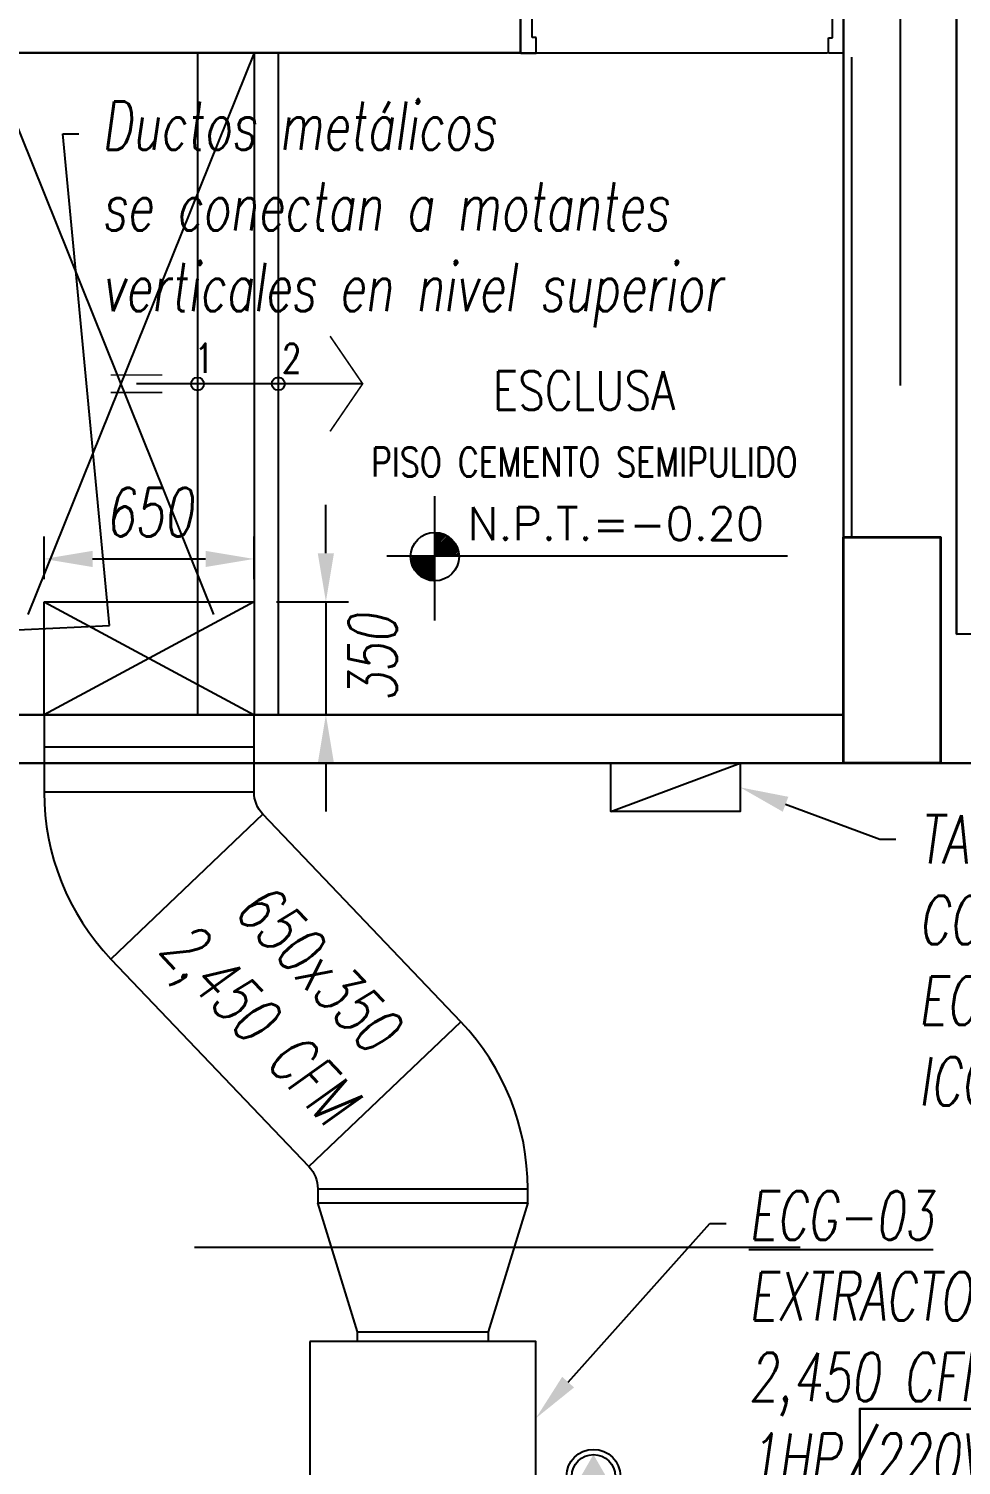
# Model space of a CAD drawing. Extents: x 226317 to 226469, y 8188101 to 8188260.
# Drawn here: x 226393.155 to 226396.042, y 8188240.735 to 8188245.185 of the extents above; entities that cross this region are included whole.
import ezdxf
from ezdxf import colors
from ezdxf.entities.mleader import LeaderData, LeaderLine
from ezdxf.enums import TextEntityAlignment as Align
from ezdxf.math import Vec2, Vec3

# ---------------------------------------------------------------- set-up
doc = ezdxf.new("R2010")
doc.units = 0
doc.header["$LTSCALE"] = 15
doc.header["$PDMODE"] = 3
for name, pattern in [('CENTER', [2, 1.25, -0.25, 0.25, -0.25]), ('HIDDEN2', [0.1875, 0.125, -0.0625]), ('PHANTOM', [2.5, 1.25, -0.25, 0.25, -0.25, 0.25, -0.25]), ('PHANTOM2', [1.25, 0.625, -0.125, 0.125, -0.125, 0.125, -0.125])]:
    doc.linetypes.add(name, pattern=pattern)
doc.layers.get('0').update_dxf_attribs({"color": 250})
doc.layers.get('DEFPOINTS').update_dxf_attribs({"color": 250})
for name, color, linetype in [('A-EJES', 250, 'PHANTOM'), ('A-LINEAS', 250, 'Continuous'), ('A-MURO BAJO', 250, 'Continuous'), ('A-NIVELES-NPT', 252, 'Continuous'), ('A-PROYECCIONES', 250, 'HIDDEN2'), ('A-PUERTAS', 250, 'Continuous'), ('A-TEXTO-ACABADO PISO', 250, 'Continuous'), ('A-TEXTO-AMBIENTES', 252, 'Continuous'), ('A-TEXTO-INDICACIONES', 250, 'Continuous'), ('A_50_CortesElev', 250, 'CENTER'), ('L12 Texto', 12, 'Continuous'), ('L3 Equipos y Ductos', 160, 'Continuous'), ('L4 Linea mediana', 191, 'Continuous'), ('L6 Linea fina', 141, 'Continuous')]:
    doc.layers.add(name, color=color, linetype=linetype)
doc.layers.add('A-ESTRUCTURA-PLACAS', color=252, linetype='Continuous', lineweight=35)
doc.layers.add('A-MUROS', color=252, linetype='Continuous', lineweight=30)
doc.styles.add('JNV ING', font='romans.shx', dxfattribs={"width": 0.7, "oblique": 8, "height": 0.15})
doc.styles.add('R80', font='romans.shx', dxfattribs={"width": 0.8, "oblique": 15, "height": 0.1})
doc.styles.add('ROMANS', font='romans.shx', dxfattribs={"width": 0.8})
doc.dimstyles.new('JNV ING.', dxfattribs={"dimtxt": 0.15, "dimasz": 0.15, "dimexe": 0.07, "dimexo": 0.07, "dimgap": 0.07, "dimtad": 2, "dimtoh": 1, "dimdec": 0, "dimlfac": 1000, "dimzin": 0, "dimdsep": 46, "dimtxsty": 'JNV ING', "dimcen": 3, "dimdle": 0.05, "dimclrd": 256, "dimclre": 256, "dimclrt": 12, "dimadec": 0, "dimazin": 0, "dimtfac": 1, "dimtdec": 0, "dimtix": 1, "dimtmove": 2, "dimatfit": 3, "dimfxl": 1, "dimtolj": 1, "dimtzin": 0, "dimarcsym": 0})

# ---------------------------------------------------------------- blocks, each defined once
blk = doc.blocks.new('EJES 1P')
at = {"layer": 'A-EJES', "linetype": 'PHANTOM2'}
blk.add_lwpolyline([(48.7843, 5.3453), (48.7843, -4.1582)], dxfattribs=at)
blk = doc.blocks.new('A$C5E423DB2')
at = {"layer": 'A-PUERTAS'}
for p, q in [((0.0381, 0.1), (0.0381, 0.8)), ((0.0381, 0.8), (0.0731, 0.8)), ((0.0731, 0.8), (0.0731, 0.1)), ((0.0381, 0.1), (0.0731, 0.1))]:
    blk.add_line(p, q, dxfattribs=at)
at = {"layer": 'A-PUERTAS', "linetype": 'Continuous'}
for p, q in [((0, 0), (0, 0.1)), ((0, 0.1), (0.0281, 0.1)), ((0.0281, 0.0381), (0.0281, 0.1)), ((0.8, 0.1), (0.7719, 0.1)), ((0.7719, 0.0381), (0.7719, 0.1)), ((0.8, 0), (0.8, 0.1)), ((0.0381, 0.0381), (0.0281, 0.0381)), ((0.0381, 0), (0.0381, 0.0381)), ((0.7619, 0), (0.7619, 0.0381)), ((0.7619, 0.0381), (0.7719, 0.0381)), ((0, 0), (0.0381, 0)), ((0.8, 0), (0.7619, 0))]:
    blk.add_line(p, q, dxfattribs=at)
blk.add_arc((0.0366, 0.0793), 0.7216, 1.6403, 87.0968, dxfattribs=at)
blk = doc.blocks.new('Cortes-Elev.')
at = {"layer": 'A_50_CortesElev', "linetype": 'CENTER', "ltscale": 0.5}
blk.add_lwpolyline([(103.9309, 28.3545), (-19.0944, 28.3545)], dxfattribs=at)
blk = doc.blocks.new('SIM NIVEL PLANTA')
at = {"linetype": 'Continuous'}
h = blk.add_hatch(dxfattribs=at)
h.set_pattern_fill('_USER', color=256, scale=0.099996, angle=45, style=0, pattern_type=0)
h.set_pattern_definition([(45, (35396.10581, 26516.4892), (-0.0707080889, 0.0707080889), [])])
h.paths.add_polyline_path([(-17.032, 0), (-15.532, 0, 0.409209), (-17.032, 1.474)])
h.paths.add_polyline_path([(-18.532, 0, 0.419236), (-17.032, -1.526), (-17.032, 0)])
for p, q in [((-17.032, -3.975), (-17.032, 3.716)), ((4.813, 0), (-20, 0))]:
    blk.add_line(p, q)
blk.add_circle((-17.032, -0.026), 1.5, dxfattribs=at)
at = {"style": 'R80'}
blk.add_attdef('N.P.T.+0.00', text='', height=2.03, dxfattribs=at).set_placement((-5.827, 2.015), align=Align.MIDDLE_CENTER)
blk = doc.blocks.new('PTO ELECT')
at = {"layer": 'L4 Linea mediana', "ltscale": 1.5}
blk.add_circle((-0.6859, 0.0891), 0.0833, dxfattribs=at)
at = {"layer": 'L6 Linea fina', "ltscale": 1.5}
blk.add_circle((-0.6859, 0.0891), 0.0671, dxfattribs=at)
blk.add_solid([(-0.6278, 0.0555), (-0.744, 0.0555), (-0.6278, 0.0555), (-0.6859, 0.1562)], dxfattribs=at)
blk = doc.blocks.new('*D111')
at = {"layer": 'DEFPOINTS', "color": 0, "transparency": 16777216}
for p in [(226393.8521, 8188243.5423), (226393.2021, 8188243.4098), (226393.8521, 8188243.4098)]:
    blk.add_point(p, dxfattribs=at)
at = {"layer": 'L6 Linea fina', "lineweight": -2, "transparency": 16777216}
for p, q in [((226393.2021, 8188243.4798), (226393.2021, 8188243.6123)), ((226393.8521, 8188243.4798), (226393.8521, 8188243.6123)), ((226393.3521, 8188243.5423), (226393.7021, 8188243.5423))]:
    blk.add_line(p, q, dxfattribs=at)
at = {"layer": 'L6 Linea fina', "transparency": 16777216}
for points in [[(226393.3521, 8188243.5673), (226393.3521, 8188243.5173), (226393.2021, 8188243.5423)], [(226393.7021, 8188243.5673), (226393.7021, 8188243.5173), (226393.8521, 8188243.5423)]]:
    blk.add_solid(points, dxfattribs=at)
at = {"layer": 'L6 Linea fina', "color": 12, "transparency": 16777216, "insert": (226393.5271, 8188243.6873), "char_height": 0.15, "attachment_point": 5, "style": 'JNV ING'}
blk.add_mtext('\\A1;650', dxfattribs=at)
blk = doc.blocks.new('*D128')
at = {"layer": 'DEFPOINTS', "color": 0, "transparency": 16777216}
for p in [(2.2006, -4.8998), (2.2006, -5.2498), (2.423, -5.2498)]:
    blk.add_point(p, dxfattribs=at)
at = {"layer": 'L6 Linea fina', "lineweight": -2, "transparency": 16777216}
for p, q in [((2.423, -4.7498), (2.423, -4.5998)), ((2.2706, -4.8998), (2.493, -4.8998)), ((2.423, -4.8998), (2.423, -5.2498)), ((2.2706, -5.2498), (2.493, -5.2498)), ((2.423, -5.3998), (2.423, -5.5498))]:
    blk.add_line(p, q, dxfattribs=at)
at = {"layer": 'L6 Linea fina', "transparency": 16777216}
for points in [[(2.398, -4.7498), (2.448, -4.7498), (2.423, -4.8998)], [(2.398, -5.3998), (2.448, -5.3998), (2.423, -5.2498)]]:
    blk.add_solid(points, dxfattribs=at)
at = {"layer": 'L6 Linea fina', "color": 12, "transparency": 16777216, "insert": (2.568, -5.0748), "char_height": 0.15, "attachment_point": 5, "rotation": 90, "style": 'JNV ING'}
blk.add_mtext('\\A1;350', dxfattribs=at)
blk = doc.blocks.new('A$C9a7b12d3')
at = {"layer": 'L3 Equipos y Ductos'}
for points in [[(1.5506, -4.8998), (2.2006, -4.8998), (2.2006, -5.2498), (1.5506, -5.2498)], [(2.373, -7.1917), (2.373, -8.0417), (3.073, -8.0417), (3.073, -7.1917)]]:
    blk.add_lwpolyline(points, close=True, dxfattribs=at)
for points in [[(1.5506, -4.8998), (2.2006, -5.2498)], [(2.2006, -4.8998), (1.5506, -5.2498)], [(1.5506, -5.2498), (1.5506, -5.3498), (2.2006, -5.3498), (2.2006, -5.2498)], [(2.2006, -5.4894), (1.5506, -5.4894)], [(2.2282, -5.5583), (1.7576, -6.0068)], [(2.3704, -6.6498), (2.841, -6.2013)], [(2.398, -6.7188), (3.048, -6.7188)], [(2.521, -7.1617), (2.398, -6.7617), (3.048, -6.7617), (2.925, -7.1617)], [(2.521, -7.1917), (2.521, -7.1617), (2.925, -7.1617), (2.925, -7.1917)]]:
    blk.add_lwpolyline(points, dxfattribs=at)
for points in [[(1.5506, -5.3498), (1.5506, -5.4894, 0.192672), (1.7576, -6.0068), (2.3704, -6.6498, -0.192672), (2.398, -6.7188), (2.398, -6.7617)], [(3.048, -6.7617), (3.048, -6.7188, 0.192672), (2.841, -6.2013), (2.2282, -5.5583, -0.192672), (2.2006, -5.4894), (2.2006, -5.3498)]]:
    blk.add_lwpolyline(points, format="xyb", dxfattribs=at)
at = {"layer": 'L4 Linea mediana'}
blk.add_lwpolyline([(3.3055, -5.3999), (3.7055, -5.3999), (3.7055, -5.5499), (3.3055, -5.5499)], close=True, dxfattribs=at)
blk.add_lwpolyline([(3.3055, -5.5499), (3.7055, -5.3999)], dxfattribs=at)
at = {"layer": 'L3 Equipos y Ductos'}
blk.add_blockref('PTO ELECT', (3.9373, -7.6979), dxfattribs=at)
at = {"layer": 'L12 Texto', "ltscale": 1.5, "insert": (1.7652, -5.2594), "char_height": 0.15, "attachment_point": 1, "rotation": 313.6225, "style": 'JNV ING'}
blk.add_mtext_dynamic_manual_height_columns('\\pxqc;650x350\\P2,450 CFM', width=1.994855, gutter_width=0.75, heights=[0], dxfattribs=at)
at = {"layer": 'L6 Linea fina'}
dim = blk.add_linear_dim(base=(2.2006, -4.7673), p1=(1.5506, -4.8998), p2=(2.2006, -4.8998), dimstyle='JNV ING.', dxfattribs=at)
dim.commit()
dim.dimension.update_dxf_attribs({"geometry": '*D111', "text_midpoint": (1.8756, -4.6223), "insert": (-226391.6515, -8188248.3096)})
dim = blk.add_linear_dim(base=(2.423, -5.2498), p1=(2.2006, -4.8998), p2=(2.2006, -5.2498), angle=90, dimstyle='JNV ING.', dxfattribs=at)
dim.commit()
dim.dimension.update_dxf_attribs({"geometry": '*D128', "text_midpoint": (2.568, -5.0748)})
ml = blk.add_multileader_mtext('Standard', dxfattribs=at)
ml.set_content('Ductos metálicos\\Pse conectan a motantes\\Pverticales en nivel superior', color=12, style='JNV ING')
ml.set_leader_properties(color=256, linetype='ByLayer', lineweight=-1)
ml.build(insert=Vec2(0, 0))
ml.multileader.update_dxf_attribs({"dogleg_length": 0.05, "arrow_head_size": 0.15})
ctx = ml.context
ctx.base_point, ctx.char_height, ctx.arrow_head_size, ctx.landing_gap_size, ctx.plane_origin = Vec3(1.6585, -3.45), 0.15, 0.15, 0.07, Vec3(1.0496, -4.3536)
notes = []
notes.append((ctx, [(0, (1, 1, 0), (1.6085, -3.45), (1, 0), 0.05, [(1, [(1.0121, -5.0078), (1.7534, -4.9732)], 0, [])])]))
ctx.mtext.insert, ctx.mtext.flow_direction = Vec3(1.7285, -3.35), 5
ml = blk.add_multileader_mtext('Standard', dxfattribs=at)
ml.set_content('TABLERO DE\\PCONTROL\\PECG-03\\PICG-05', color=12, style='JNV ING')
ml.set_leader_properties(color=256, linetype='ByLayer', lineweight=-1)
ml.build(insert=Vec2(0, 0))
ml.multileader.update_dxf_attribs({"dogleg_length": 0.05, "arrow_head_size": 0.15})
ctx = ml.context
ctx.base_point, ctx.char_height, ctx.arrow_head_size, ctx.landing_gap_size, ctx.plane_origin = Vec3(4.1876, -5.6356), 0.15, 0.15, 0.07, Vec3(3.7091, -5.5776)
notes.append((ctx, [(0, (1, 1, 0), (4.1376, -5.6356), (1, 0), 0.05, [(0, [(3.7055, -5.4749)], 0, [])])]))
ctx.mtext.insert, ctx.mtext.flow_direction = Vec3(4.2576, -5.5606), 5
ml = blk.add_multileader_mtext('Standard', dxfattribs=at)
ml.set_content('{\\LECG-03\\P}EXTRACTOR CENTRÍFUGO\\P2,450 CFM Y 1" C.A.\\P1HP/220V/3F/60Hz', color=12, style='JNV ING')
ml.set_leader_properties(color=256, linetype='ByLayer', lineweight=-1)
ml.build(insert=Vec2(0, 0))
ml.multileader.update_dxf_attribs({"dogleg_length": 0.05, "arrow_head_size": 0.15})
ctx = ml.context
ctx.base_point, ctx.char_height, ctx.arrow_head_size, ctx.landing_gap_size, ctx.plane_origin = Vec3(3.6619, -6.8262), 0.15, 0.15, 0.07, Vec3(3.073, -7.4292)
notes.append((ctx, [(0, (1, 1, 0), (3.6119, -6.8262), (1, 0), 0.05, [(0, [(3.073, -7.4292)], 0, [])])]))
ctx.mtext.insert, ctx.mtext.flow_direction = Vec3(3.7319, -6.7262), 5
for ctx, leaders in notes:
    for number, flags, end, landing, length, lines in leaders:
        leader = LeaderData()
        leader.index, (leader.has_last_leader_line, leader.has_dogleg_vector, leader.attachment_direction) = number, flags
        leader.last_leader_point, leader.dogleg_vector, leader.dogleg_length = Vec3(end), Vec3(landing), length
        for number, points, colour, breaks in lines:
            line = LeaderLine()
            line.index, line.vertices, line.color, line.breaks = number, Vec3.list(points), colors.encode_raw_color(colour), breaks
            leader.lines.append(line)
        ctx.leaders.append(leader)

msp = doc.modelspace()

# ---------------------------------------------------------------- linework, layer by layer
at = {"layer": 'A-ESTRUCTURA-PLACAS'}
msp.add_lwpolyline([(226395.6771, 8188243.6096), (226395.9771, 8188243.6096), (226395.9771, 8188242.9096), (226395.6771, 8188242.9096)], close=True, dxfattribs=at)
at = {"layer": 'A-LINEAS', "const_width": 0.005}
for points in [[(226394.0876, 8188244.2323), (226394.1884, 8188244.0849), (226394.0876, 8188243.9375)], [(226393.5687, 8188244.1121), (226393.4081, 8188244.1121)], [(226393.5687, 8188244.0578), (226393.4081, 8188244.0578)]]:
    msp.add_lwpolyline(points, dxfattribs=at)
at = {"layer": 'A-LINEAS'}
msp.add_lwpolyline([(226394.1884, 8188244.0849), (226393.4884, 8188244.0849)], dxfattribs=at)
at = {"layer": 'A-LINEAS', "linetype": 'Continuous'}
for centre in [(226393.6771, 8188244.0844), (226393.9271, 8188244.0849)]:
    msp.add_circle(centre, 0.02, dxfattribs=at)
at = {"layer": 'A-MURO BAJO'}
for points in [[(226393.6771, 8188245.11), (226393.6771, 8188243.0599)], [(226393.9271, 8188245.11), (226393.9271, 8188243.0599)]]:
    msp.add_lwpolyline(points, dxfattribs=at)
at = {"layer": 'A-MUROS'}
msp.add_lwpolyline([(226396.0275, 8188248.3096), (226391.6515, 8188248.3096), (226391.6521, 8188243.31), (226388.7671, 8188243.3096), (226388.7671, 8188243.6096), (226388.2171, 8188243.6096), (226388.2171, 8188243.3098), (226381.2571, 8188243.3096), (226381.2571, 8188243.6096), (226381.0071, 8188243.6096), (226381.0071, 8188243.3096), (226376.6371, 8188243.3096), (226376.6371, 8188231.6596), (226404.4271, 8188231.66), (226404.4271, 8188243.31), (226403.1871, 8188243.31), (226403.1871, 8188243.61), (226402.9371, 8188243.6096), (226402.9371, 8188243.31), (226396.0271, 8188243.3096)], close=True, dxfattribs=at)
msp.add_lwpolyline([(226392.0515, 8188247.9096), (226395.6771, 8188247.9096), (226395.6771, 8188243.0599), (226393.0515, 8188243.0598), (226393.0515, 8188242.9098), (226398.3771, 8188242.9096), (226398.3771, 8188240.91), (226395.7271, 8188240.91), (226395.7271, 8188232.0596), (226389.8671, 8188232.0596), (226389.8671, 8188242.9097), (226392.0515, 8188242.9101), (226392.0515, 8188245.11), (226394.6771, 8188245.11), (226394.6771, 8188245.2594)], dxfattribs=at)
at = {"layer": 'A-PROYECCIONES'}
msp.add_line((226395.6271, 8188245.1094), (226394.6771, 8188245.1094), dxfattribs=at)
for points in [[(226395.6771, 8188247.9096), (226395.7015, 8188247.9096), (226395.7015, 8188243.6096)], [(226393.8522, 8188245.11), (226393.8523, 8188243.0598)], [(226393.8521, 8188245.1096), (226393.0272, 8188243.0596), (226393.027, 8188245.1096), (226393.8521, 8188243.0596)]]:
    msp.add_lwpolyline(points, dxfattribs=at)

# ---------------------------------------------------------------- block references
at = {"layer": 'A-NIVELES-NPT', "xscale": 0.05, "yscale": 0.05, "zscale": 0.05}
msp.add_blockref('SIM NIVEL PLANTA', (226395.2634, 8188243.5508), dxfattribs=at).add_auto_attribs({'N.P.T.+0.00': 'N.P.T.=-0.20'})
at = {"layer": 'A-PROYECCIONES'}
msp.add_blockref('EJES 1P', (226347.0678, 8188248.1096), dxfattribs=at)
at = {"layer": 'A-PUERTAS', "linetype": 'Continuous', "xscale": -1.250002642195018, "yscale": 1.250002642195018, "zscale": 1.250002642195018, "rotation": 359.9988165711591}
msp.add_blockref('A$C5E423DB2', (226395.6777, 8188245.1094), dxfattribs=at)
at = {"layer": 'A_50_CortesElev'}
msp.add_blockref('Cortes-Elev.', (226362.8621, 8188213.0552), dxfattribs=at)
at = {"layer": 'L3 Equipos y Ductos'}
msp.add_blockref('A$C9a7b12d3', (226391.6515, 8188248.3096), dxfattribs=at)

# ---------------------------------------------------------------- texts
at = {"layer": 'A-TEXTO-ACABADO PISO', "insert": (226394.8747, 8188243.8873), "char_height": 0.09, "attachment_point": 2, "style": 'ROMANS'}
msp.add_mtext_dynamic_manual_height_columns('PISO CEMENTO SEMIPULIDO ', width=1.586307, gutter_width=12.5, heights=[0], dxfattribs=at)
at = {"layer": 'A-TEXTO-AMBIENTES', "insert": (226394.8737, 8188244.064), "char_height": 0.12, "width": 3.748922, "attachment_point": 5, "style": 'ROMANS'}
msp.add_mtext('ESCLUSA', dxfattribs=at)
at = {"layer": 'A-TEXTO-INDICACIONES', "style": 'ROMANS', "width": 0.8}
for s, p in [('1', (226393.729, 8188244.1191)), ('2', (226393.9995, 8188244.1191))]:
    msp.add_text(s, height=0.09, dxfattribs=at).set_placement(p, align=Align.RIGHT)

doc.saveas('drawing.dxf')
